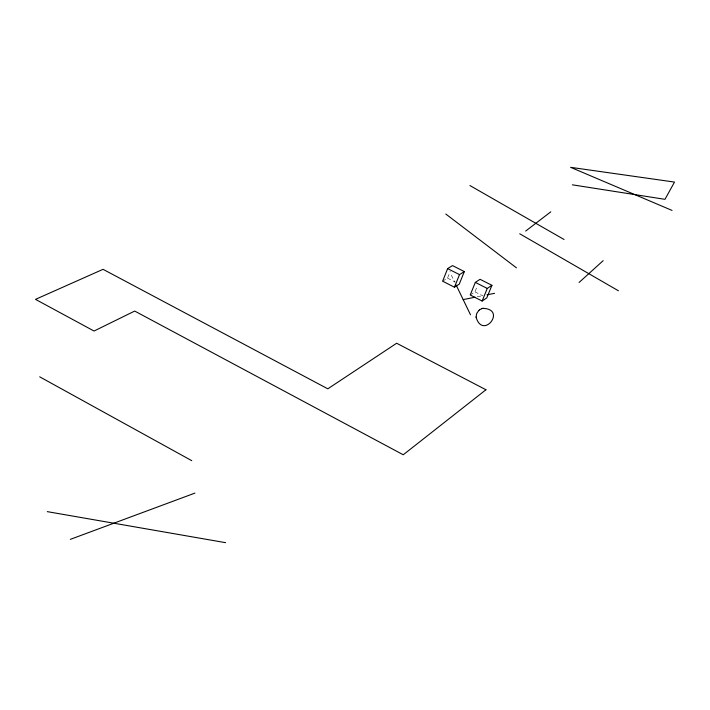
<?xml version="1.0" encoding="UTF-8"?>
<svg xmlns="http://www.w3.org/2000/svg" width="710" height="710" viewBox="0 0 710 710"><rect width="100%" height="100%" fill="white"/><g stroke="black" fill="none" stroke-linecap="round" stroke-linejoin="round"><path stroke-width="0.53" stroke-dasharray="3.55 2.66" d="M442.632 281.187L447.513 278.125L450.202 271.38M470.224 294.978L474.972 291.837L477.315 286.05M477.235 296.78L482.649 295.697M474.972 291.837L482.862 295.848M447.513 278.125L455.35 282.11M451.382 275.196L454.728 282.127"/><path stroke-width="1.06" d="M447.646 268.602L442.632 281.187L454.444 287.204L459.272 284.106L464.313 271.584L452.51 265.602L447.646 268.602L459.503 274.619L464.313 271.584M454.444 287.204L459.503 274.619M475.327 282.385L470.224 294.978L482.125 301.04L486.811 297.863L491.932 285.322L480.058 279.305L475.327 282.385L487.264 288.446L491.932 285.322M482.125 301.04L487.264 288.446M478.824 310.447L476.694 313.518L476.064 317.201M479.002 310.288L479.534 309.853M579.067 282.482L603.163 260.668M525.666 231.07L550.8 211.82M479.729 309.711L482.09 308.539M476.055 317.042C482.658 340.418 507.41 309.001 482.782 308.353M70.325 539.36L194.93 493.104M481.939 308.584L483.084 308.291M463.168 299.602L475.07 297.215M486.971 294.836L494.542 293.319M572.366 184.822L664.986 199.332L674.5 182.079L570.618 167.329L672.059 210.426M47.259 511.635L225.611 542.671M39.707 376.832L191.753 460.666M469.913 185.532L564.068 239.492M519.72 233.767L618.437 290.789M445.773 214.012L516.463 267.839M456.166 285.092L470.517 314.805M485.951 389.755L403.245 454.773L134.696 311.069L94.048 331.029L35.5 299.363L103.048 269.321L327.807 388.823L396.65 343.241L485.951 389.755"/></g></svg>
